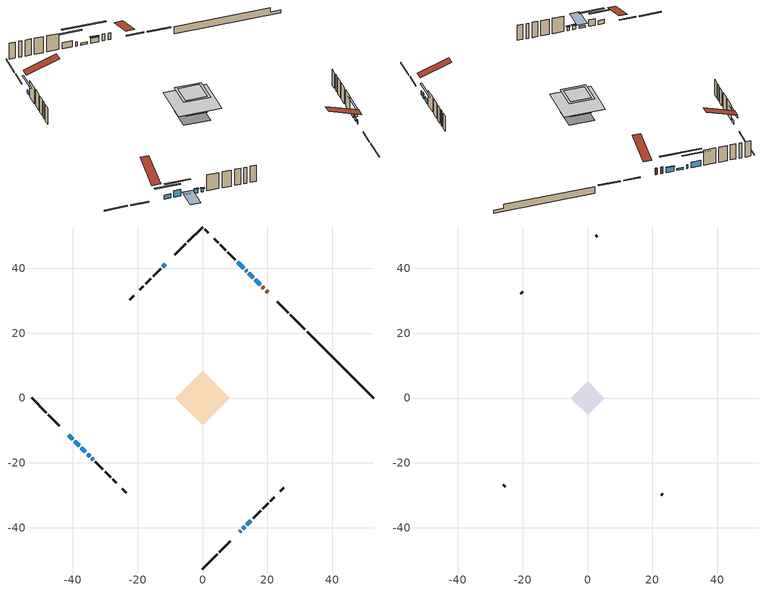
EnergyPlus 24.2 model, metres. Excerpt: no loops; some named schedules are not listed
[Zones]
conditioned space
 floor outside (Floor1 construction): -4.11,0 0,4.11 4.11,0 0,-4.11 z1.13
 floor adiabatic (AdiabaticFloorConstruction): -8.32,0 0,8.32 8.32,0 0,-8.32 z3.57
 floor foundation (Slab1 construction): -5.12,0.06 -0.06,5.12 5.12,-0.06 0.06,-5.12 z-1
 wall outside (RimJoist1 construction): 0,-52.7 4.48,-48.22 / -52.7,0 -48.22,-4.48 / 0,52.7 -4.48,48.22 / 31.57,21.13 27.09,25.61 z1.13:1.43
 wall outside (RimJoist2 construction): 5.14,-47.56 8.52,-44.18 / -47.56,-5.14 -44.18,-8.52 / -5.14,47.56 -8.52,44.18 / 26.43,26.27 23.05,29.65 z1.13:1.43
 wall outside (AdiabaticWallConstruction 1): 20.05,32.65 19.57,33.13 / 18.92,33.78 18.44,34.26 z1.13:3.16
 wall outside (AdiabaticWallConstruction): 17.78,34.92 16.27,36.43 z1.13:2.65; -41.19,-11.51 -39.96,-12.74 / 13.71,-38.99 14.94,-37.76 z1.13:2.4; -39.31,-13.39 -38.01,-14.69 z1.13:3.21; 11.51,-41.19 11.79,-40.91 / -35.41,-17.29 -34.76,-17.94 / 13.67,39.03 13.39,39.31 z1.13:2.35; 15.62,37.08 14.32,38.38 / -37.36,-15.34 -36.06,-16.64 z1.13:1.74; 12.45,-40.25 13.06,-39.64 z1.13:2.45; -34.1,-18.6 -33.67,-19.03 z1.13:2.2; 12.73,39.97 10.79,41.91 z1.13:2.96; -11.51,41.19 -12.23,40.47 z1.13:2.15
 wall outside (Wall1 construction): 15.59,-37.11 17.93,-34.77 / -33.01,-19.69 -30.67,-22.03 / -12.89,39.81 -15.23,37.47 / 10.14,42.56 7.8,44.9 z1.13:6.01
 wall outside (Wall2 construction): 18.59,-34.11 20.27,-32.43 / -30.02,-22.68 -28.34,-24.36 / -15.89,36.81 -17.57,35.13 / 7.14,45.56 5.46,47.24 z1.13:6.01
 wall outside (Wall3 construction): 20.93,-31.77 22.06,-30.64 / -27.68,-25.02 -26.55,-26.15 / -18.22,34.48 -19.36,33.34 / 4.8,47.9 3.67,49.03 z1.13:6.01
 wall outside (Wall5 construction): 23.92,-28.79 25.07,-27.63 / -24.69,-28.01 -23.53,-29.17 / -21.21,31.49 -22.37,30.33 / 1.82,50.88 0.66,52.04 z1.13:6.01
 wall foundation (FoundationWall1 construction): 32.22,20.48,-1 32.22,20.48,1.13 50.65,2.05,1.13 50.65,2.05,-0.11 52.7,0,-0.11 52.7,0,-1
 window (WindowConstruction): 17.78,34.92 16.27,36.43 z1.13:2.65
 window (WindowConstruction 7): -41.18,-11.52 -39.96,-12.74 z1.13:2.4
 window (WindowConstruction 8): -39.31,-13.39 -38.01,-14.69 z1.13:3.21
 window (WindowConstruction 12): 11.52,-41.18 11.79,-40.91 z1.13:2.35
 window (WindowConstruction 10): 15.62,37.08 14.32,38.38 z1.13:1.74
 window (WindowConstruction 11): -37.36,-15.34 -36.06,-16.64 z1.13:1.74
 window (WindowConstruction 1): 12.45,-40.25 13.06,-39.64 z1.13:2.45
 window (WindowConstruction 2): -35.41,-17.29 -34.76,-17.94 z1.13:2.35
 window (WindowConstruction 3): -34.1,-18.6 -33.67,-19.03 z1.13:2.2
 window (WindowConstruction 9): 13.67,39.03 13.39,39.31 z1.13:2.35
 window (WindowConstruction 4): 12.73,39.97 10.79,41.91 z1.13:2.96
 window (WindowConstruction 5): -11.52,41.18 -12.23,40.47 z1.13:2.14
 window (WindowConstruction 6): 13.71,-38.99 14.94,-37.76 z1.13:2.4
 door (Door): 20.05,32.65 19.57,33.13 z1.13:3.16
 door (Door 1): 18.92,33.78 18.44,34.26 z1.13:3.16
 ceiling adiabatic (AdiabaticFloorConstruction): 0,-8.32 8.32,0 0,8.32 -8.32,0 z3.57
attic - vented
 floor to conditioned space (Floor2 construction Reversed): -4.11,0 0,4.11 4.11,0 0,-4.11 z6.01
 floor to conditioned space (Floor3 construction Reversed): -5.12,0 0,5.12 5.12,0 0,-5.12 z6.01
 wall outside (Wall4 construction): 22.72,-29.98 23.26,-29.44 / -25.89,-26.81 -25.35,-27.35 / -20.02,32.68 -20.56,32.15 / 3.01,49.69 2.47,50.23 z1.13:6.01
 roof outside (Roof1 construction): 10.86,-41.84,6.01 4.46,-35.45,9.02 2.78,-37.13,9.02 9.17,-43.53,6.01; -41.84,-10.86,6.01 -35.45,-4.46,9.02 -37.13,-2.78,9.02 -43.53,-9.17,6.01; -10.86,41.84,6.01 -4.46,35.45,9.02 -2.78,37.13,9.02 -9.17,43.53,6.01; 20.71,31.99,6.01 14.31,25.6,9.02 16,23.91,9.02 22.39,30.31,6.01
shading: 16.13,36.57 17.92,34.78 18.22,35.07 16.42,36.86 z2.86; -38.1,-14.6 -43.05,-9.65 -43.34,-9.94 -38.39,-14.89 z5.04; -36.15,-16.55 -41.17,-11.53 -41.46,-11.82 -36.44,-16.84 z5.85; 10.73,41.97 19.21,33.49 19.5,33.78 11.02,42.26 z6.82; -35.74,-16.96 -37.68,-15.02 -41.99,-19.33 -40.05,-21.28 z2.2; 13.2,-39.5 12.31,-40.39 12.6,-40.69 13.49,-39.79 z2.65; -34.62,-18.08 -35.55,-17.15 -35.84,-17.44 -34.91,-18.37 z2.55; -33.53,-19.17 -34.24,-18.46 -34.54,-18.75 -33.82,-19.46 z2.4; 8.93,43.77 14.6,38.1 14.89,38.39 9.22,44.06 z5.6; -14.1,38.6 -9.65,43.05 -9.94,43.34 -14.39,38.89 z4.78; 16.8,-35.9 11.85,-40.85 12.14,-41.14 17.09,-36.19 z5.04
[Building]
Building 1: Terrain=Suburbs
[Site:Location]
Montreal Intl AP_QC: Latitude {deg}=45.47; Longitude {deg}=-73.74; Time Zone {hr}=-5; Elevation {m}=36; Keep Site Location Information=Yes
[Site:GroundTemperature:Shallow]
2.07863, -0.316383, -0.508184, 0.628371, 5.19101, 9.73239, 13.6695, 16.1636, 16.3755, 14.347, 10.5102, 6.10817
[Site:WaterMainsTemperature]
Calculation Method=Schedule; Temperature Schedule=mains temperature schedule
[Material] Roughness=Rough; Thermal Absorptance=0.9
Name | Thickness {m} | Conductivity {W/m-K} | Density {kg/m3} | Specific Heat {J/kg-K} | Solar Absorptance | Visible Absorptance
asphalt or fiberglass shingles | 0.00635 | 0.162714 | 1121.4 | 1465.45 | 0.4 | 0.4
ceiling loosefill ins | 0.254 | 0.0480833 | 16.02 | 1046.75 | 0.7 | 0.7
ceiling stud and cavity | 0.1397 | 0.229297 | 65.682 | 1177.47 | 0.7 | 0.7
ceiling stud and cavity 1 | 0.1397 | 0.118946 | 65.682 | 1177.47 | 0.7 | 0.7
concrete 4.0 in. | 0.1016 | 1.803125 | 2242.8 | 837.4 | 0.7 | 0.7
concrete 8.0 in. | 0.2032 | 1.803125 | 2242.8 | 837.4 | 0.7 | 0.7
door material | 0.04445 | 0.053851 | 512.64 | 1214.23 | 0.7 | 0.7
exterior vertical ins | 0.00365657 | 0.029427 | 32.04 | 1214.23 | 0.7 | 0.7
floor covering | 0.0127 | 0.0433444 | 54.468 | 1339.84 | 0.6 | 0.6
floor rigid ins | 0.103632 | 0.029427 | 32.04 | 1214.23 | 0.7 | 0.7
floor rigid ins 1; wall rigid ins 1 | 0.512978 | 0.029427 | 32.04 | 1214.23 | 0.7 | 0.7
floor stud and cavity | 0.1397 | 0.175449 | 92.3553 | 1139.71 | 0.7 | 0.7
floor stud and cavity 1 | 0.1397 | 1.75129 | 37.0049 | 1207.88 | 0.7 | 0.7
furniture material conditioned space 1 | 0.1524 | 0.115458 | 640.8 | 1214.23 | 0.6 | 0.6
gypsum board | 0.0127 | 0.160291 | 801 | 837.4 | 0.6 | 0.6
gypsum board 1 | 0.0127 | 0.160291 | 801 | 837.4 | 0.7 | 0.7
osb sheathing 0.5 in. | 0.0127 | 0.115458 | 512.64 | 1214.23 | 0.7 | 0.7
osb sheathing 0.75 in. | 0.01905 | 0.115458 | 512.64 | 1214.23 | 0.7 | 0.7
osb sheathing 2.0 in. | 0.0508 | 0.115458 | 512.64 | 1214.23 | 0.7 | 0.7
rim joist stud and cavity | 0.0508 | 0.0451784 | 125.044 | 1163.47 | 0.6 | 0.6
rim joist stud and cavity 1 | 0.0508 | 0.126838 | 50.32683 | 1063.81 | 0.6 | 0.6
wall rigid ins | 0.051816 | 0.029427 | 32.04 | 1214.23 | 0.7 | 0.7
wall stud and cavity | 0.1397 | 0.175919 | 139.0536 | 1170.24 | 0.7 | 0.7
wall stud and cavity 1 | 0.1397 | 0.148854 | 139.0536 | 1170.24 | 0.7 | 0.7
wall stud and cavity 2 | 0.1397 | 0.192572 | 139.0536 | 1170.24 | 0.7 | 0.7
wall stud and cavity 3 | 0.0889 | 6.9971 | 50.32683 | 1063.81 | 0.6 | 0.6
wall stud and cavity 4 | 0.0889 | 0.380278 | 52.3479 | 1209.89 | 0.7 | 0.7
wall stud and cavity 5 | 0.0889 | 0.391764 | 83.0341 | 1211.67 | 0.7 | 0.7
wood siding | 0.0254 | 0.102417 | 544.68 | 1172.36 | 0.4 | 0.4
wood siding 1 | 0.00254 | 0.102417 | 544.68 | 1172.36 | 0.4 | 0.4
wood siding 2; wood siding 3; wood siding 4 | 0.0254 | 0.102417 | 544.68 | 1172.36 | 0.7 | 0.7
[WindowMaterial:SimpleGlazingSystem]
Name | U-Factor {W/m2-K} | Solar Heat Gain Coefficient
WindowMaterial | 2.97073 | 0.58
WindowMaterial 1 | 2.992306 | 0.54
WindowMaterial 10 | 3.0383 | 0.46
WindowMaterial 2 | 2.99685 | 0.54
WindowMaterial 3 | 3.02751 | 0.48
WindowMaterial 4 | 2.87534 | 0.71
WindowMaterial 5 | 3.01104 | 0.53
WindowMaterial 6 | 2.95426 | 0.6
WindowMaterial 7 | 2.91792 | 0.63
WindowMaterial 8 | 4.19775 | 0.68
WindowMaterial 9 | 4.33629 | 0.65
[Construction]
AdiabaticFloorConstruction: floor stud and cavity 1, floor rigid ins 1, osb sheathing 0.75 in., floor covering
AdiabaticWallConstruction: wood siding 3, wall rigid ins 1, wall stud and cavity 4, gypsum board
AdiabaticWallConstruction 1: wood siding 4, wall rigid ins 1, wall stud and cavity 4, gypsum board
Door; Door 1: door material
Floor1 construction: floor stud and cavity, floor rigid ins, osb sheathing 0.75 in., floor covering
Floor2 construction Reversed: gypsum board, ceiling stud and cavity, ceiling loosefill ins
Floor3 construction Reversed: gypsum board, ceiling stud and cavity 1
FoundationWall1 construction: concrete 8.0 in., gypsum board 1
furniture construction conditioned space 1: furniture material conditioned space 1
PartitionWallConstruction: gypsum board, wall stud and cavity 5, gypsum board
RimJoist1 construction: wood siding 2, osb sheathing 2.0 in., rim joist stud and cavity
RimJoist2 construction: wood siding 2, rim joist stud and cavity 1
Roof1 construction: asphalt or fiberglass shingles
Slab1 construction: concrete 4.0 in.
Wall1 construction: wood siding, osb sheathing 0.5 in., wall stud and cavity, gypsum board
Wall2 construction; Wall5 construction: wood siding, osb sheathing 0.5 in., wall stud and cavity 1, gypsum board
Wall3 construction: wood siding, wall rigid ins, osb sheathing 0.5 in., wall stud and cavity 2, gypsum board
Wall4 construction: wood siding 1, wall stud and cavity 3
WindowConstruction: WindowMaterial
WindowConstruction 1: WindowMaterial 1
WindowConstruction 10; WindowConstruction 11: WindowMaterial 10
WindowConstruction 12; WindowConstruction 9: WindowMaterial 9
WindowConstruction 2: WindowMaterial 2
WindowConstruction 3: WindowMaterial 3
WindowConstruction 4: WindowMaterial 4
WindowConstruction 5: WindowMaterial 5
WindowConstruction 6: WindowMaterial 6
WindowConstruction 7: WindowMaterial 7
WindowConstruction 8: WindowMaterial 8
[Zone] Multiplier=1; Part of Total Floor Area=Yes
Name | Volume {m3}
attic - vented | 42.2097
conditioned space | 478.2
[Space]
Name | Zone | Volume {m3}
attic - vented 1 | attic - vented | 42.2097
conditioned space 1 | conditioned space | 478.2
[ZoneInfiltration:EffectiveLeakageArea]
infil attic - vented 1: Zone or Space=attic - vented 1; Schedule=Always On Discrete; Effective Air Leakage Area {cm2}=3449.6; Stack Coefficient=0.000548785; Wind Coefficient=1.58278e-05
[ZoneMixing]
whole house fan mix: Zone or Space=attic - vented; Schedule=Always On Continuous; Design Flow Rate Calculation Method=Flow/Zone; Design Flow Rate {m3/s}=0; Source Zone or Space=conditioned space
[SurfaceProperty:ExposedFoundationPerimeter]
Slab1: Exposed Perimeter Calculation Method=TotalExposedPerimeter; Total Exposed Perimeter {m}=28.957
[InternalMass] Zone or ZoneList=conditioned space; Space or SpaceList=conditioned space 1
Name | Construction | Surface Area {m2}
furniture mass conditioned space 1 | furniture construction conditioned space 1 | 89.936
partition wall mass | PartitionWallConstruction | 224.84
[Lights]
interior lighting: Zone or ZoneList or Space or SpaceList=conditioned space 1; Schedule=interior lighting schedule; Design Level Calculation Method=LightingLevel; Lighting Level {W}=343.2; Return Air Fraction=0; Fraction Radiant=0.6; Fraction Visible=0.2; Fraction Replaceable=1
[People]
occupants: Zone or ZoneList or Space or SpaceList=conditioned space 1; Number of People Schedule=occupants schedule; Number of People Calculation Method=People; Number of People=3; Fraction Radiant=0.314171; Sensible Heat Fraction=0.56303; Activity Level Schedule=occupants activity schedule; Carbon Dioxide Generation Rate {m3/s-W}=0; Enable ASHRAE 55 Comfort Warnings=No; Mean Radiant Temperature Calculation Type=EnclosureAveraged
[ElectricEquipment] Zone or ZoneList or Space or SpaceList=conditioned space 1; Design Level Calculation Method=EquipmentLevel
Name | Schedule | Design Level {W} | Fraction Latent | Fraction Radiant | Fraction Lost
clothes dryer | clothes dryer schedule | 140.772 | 0.015 | 0.081 | 0.85
clothes washer | clothes washer schedule | 32.1985 | 0.03 | 0.162 | 0.7
cooking range | cooking range schedule | 215.147 | 0.08 | 0.432 | 0.2
dishwasher | dishwasher schedule | 66.8632 | 0.3 | 0.18 | 0.4
fridge | fridge schedule | 72.9452 | 0 | 0.6 | 0
mech vent bath fan 0 | mech vent bath fan 0 schedule | 50.2 | 0 | 0 | 1
mech vent bath fan 1 | mech vent bath fan 1 schedule | 50.2 | 0 | 0 | 1
mech vent bath fan 2 | mech vent bath fan 2 schedule | 50.2 | 0 | 0 | 1
mech vent house fan | mech vent house fan schedule | 0.95 | 0 | 0 | 1
mech vent house fan cfis | mech vent house fan cfis schedule | 0 | 0 | 0 | 0
mech vent range fan 0 | mech vent range fan 0 schedule | 57 | 0 | 0 | 1
misc plug loads | misc plug loads schedule | 494.7 | 0.045 | 0.513 | 0.1
whole house fan | Always On Discrete | 0 | 0 | 0 | 1
[OtherEquipment] Zone or ZoneList or Space or SpaceList=conditioned space 1; Design Level Calculation Method=EquipmentLevel
Name | Fuel Type | Schedule | Design Level {W} | Fraction Latent | Fraction Radiant | Fraction Lost
clothes dryer 1 | Electricity | clothes dryer schedule | 0 | 0.015 | 0.081 | 0.85
cooking range 1 | Electricity | cooking range schedule | 0 | 0.08 | 0.432 | 0.2
general water use latent | None | general water use schedule | 62.594 | 1 | 0 | 0
general water use sensible | None | general water use schedule | -61.6891 | 0 | 0.6 | 0
mech vent house fan latent load | None | Always On Discrete | 0 | 1 | 0 | 0
mech vent house fan sensible load | None | Always On Discrete | 0 | 0 | 0 | 0
water heater energy adjustment1 | Electricity | Always On Discrete | 0.01 | 0 | 0 | 1
[ZoneInfiltration:DesignFlowRate] Zone or ZoneList or Space or SpaceList=conditioned space 1; Schedule=Always On Discrete; Design Flow Rate Calculation Method=Flow/Zone; Design Flow Rate {m3/s}=0
infil flow; natural vent flow; whole house fan flow
[Foundation:Kiva]
Foundation Kiva 1: Initial Indoor Air Temperature {C}=18; Wall Height Above Grade {m}=1.13002; Wall Depth Below Slab {m}=0.2032; Custom Block Material Name 1=exterior vertical ins; Custom Block Depth 1 {m}=2.13; Custom Block X Position 1 {m}=0.2159; Custom Block Z Position 1 {m}=0
[Foundation:Kiva:Settings]
Soil Conductivity {W/m-K}=0.849921; Soil Density {kg/m3}=1842.3; Soil Specific Heat {J/kg-K}=418.7; Ground Solar Absorptivity=0.9; Ground Thermal Absorptivity=0.9; Ground Surface Roughness {m}=0.03; Far-Field Width {m}=40; Deep-Ground Boundary Condition=ZeroFlux; Deep-Ground Depth {m}=40; Minimum Cell Dimension {m}=0.2; Maximum Cell Growth Coefficient=3; Simulation Timestep=Timestep
[Exterior:Lights]
exterior lighting: Schedule=exterior lighting schedule; Design Level {W}=75.6
[Schedule:Constant]
Name | Hourly Value
Always On Continuous; mech vent house fan schedule; mech vent house fan cfis schedule; Always On Discrete | 1
occupants activity schedule | 117.228
fridge schedule | 0
[Schedule:Week:Daily]
interior lighting schedule Week Rule - Jan1-Jan27: interior lighting schedule day, interior lighting schedule day, interior lighting schedule day, interior lighting schedule day, interior lighting schedule day, interior lighting schedule day, interior lighting schedule day, interior lighting schedule default day, interior lighting schedule default day, interior lighting schedule default day, interior lighting schedule default day, interior lighting schedule default day
interior lighting schedule Week Rule - Jan28-Feb3: interior lighting schedule day, interior lighting schedule day, interior lighting schedule day, interior lighting schedule day, interior lighting schedule day 1, interior lighting schedule day 1, interior lighting schedule day 1, interior lighting schedule default day, interior lighting schedule default day, interior lighting schedule default day, interior lighting schedule default day, interior lighting schedule default day
interior lighting schedule Week Rule - Feb4-Feb24: interior lighting schedule day 1, interior lighting schedule day 1, interior lighting schedule day 1, interior lighting schedule day 1, interior lighting schedule day 1, interior lighting schedule day 1, interior lighting schedule day 1, interior lighting schedule default day, interior lighting schedule default day, interior lighting schedule default day, interior lighting schedule default day, interior lighting schedule default day
interior lighting schedule Week Rule - Feb25-Mar3: interior lighting schedule day 1, interior lighting schedule day 1, interior lighting schedule day 1, interior lighting schedule day 1, interior lighting schedule day 2, interior lighting schedule day 2, interior lighting schedule day 2, interior lighting schedule default day, interior lighting schedule default day, interior lighting schedule default day, interior lighting schedule default day, interior lighting schedule default day
interior lighting schedule Week Rule - Mar4-Mar31: interior lighting schedule day 2, interior lighting schedule day 2, interior lighting schedule day 2, interior lighting schedule day 2, interior lighting schedule day 2, interior lighting schedule day 2, interior lighting schedule day 2, interior lighting schedule default day, interior lighting schedule default day, interior lighting schedule default day, interior lighting schedule default day, interior lighting schedule default day
interior lighting schedule Week Rule - Apr1-Apr28: interior lighting schedule day 3, interior lighting schedule day 3, interior lighting schedule day 3, interior lighting schedule day 3, interior lighting schedule day 3, interior lighting schedule day 3, interior lighting schedule day 3, interior lighting schedule default day, interior lighting schedule default day, interior lighting schedule default day, interior lighting schedule default day, interior lighting schedule default day
interior lighting schedule Week Rule - Apr29-May5: interior lighting schedule day 3, interior lighting schedule day 3, interior lighting schedule day 4, interior lighting schedule day 4, interior lighting schedule day 4, interior lighting schedule day 4, interior lighting schedule day 4, interior lighting schedule default day, interior lighting schedule default day, interior lighting schedule default day, interior lighting schedule default day, interior lighting schedule default day
interior lighting schedule Week Rule - May6-May26: interior lighting schedule day 4, interior lighting schedule day 4, interior lighting schedule day 4, interior lighting schedule day 4, interior lighting schedule day 4, interior lighting schedule day 4, interior lighting schedule day 4, interior lighting schedule default day, interior lighting schedule default day, interior lighting schedule default day, interior lighting schedule default day, interior lighting schedule default day
interior lighting schedule Week Rule - May27-Jun2: interior lighting schedule day 4, interior lighting schedule day 4, interior lighting schedule day 4, interior lighting schedule day 4, interior lighting schedule day 4, interior lighting schedule day 5, interior lighting schedule day 5, interior lighting schedule default day, interior lighting schedule default day, interior lighting schedule default day, interior lighting schedule default day, interior lighting schedule default day
interior lighting schedule Week Rule - Jun3-Jun30: interior lighting schedule day 5, interior lighting schedule day 5, interior lighting schedule day 5, interior lighting schedule day 5, interior lighting schedule day 5, interior lighting schedule day 5, interior lighting schedule day 5, interior lighting schedule default day, interior lighting schedule default day, interior lighting schedule default day, interior lighting schedule default day, interior lighting schedule default day
interior lighting schedule Week Rule - Jul1-Jul28: interior lighting schedule day 6, interior lighting schedule day 6, interior lighting schedule day 6, interior lighting schedule day 6, interior lighting schedule day 6, interior lighting schedule day 6, interior lighting schedule day 6, interior lighting schedule default day, interior lighting schedule default day, interior lighting schedule default day, interior lighting schedule default day, interior lighting schedule default day
interior lighting schedule Week Rule - Jul29-Aug4: interior lighting schedule day 6, interior lighting schedule day 6, interior lighting schedule day 6, interior lighting schedule day 7, interior lighting schedule day 7, interior lighting schedule day 7, interior lighting schedule day 7, interior lighting schedule default day, interior lighting schedule default day, interior lighting schedule default day, interior lighting schedule default day, interior lighting schedule default day
interior lighting schedule Week Rule - Aug5-Aug25: interior lighting schedule day 7, interior lighting schedule day 7, interior lighting schedule day 7, interior lighting schedule day 7, interior lighting schedule day 7, interior lighting schedule day 7, interior lighting schedule day 7, interior lighting schedule default day, interior lighting schedule default day, interior lighting schedule default day, interior lighting schedule default day, interior lighting schedule default day
interior lighting schedule Week Rule - Aug26-Sep1: interior lighting schedule day 7, interior lighting schedule day 7, interior lighting schedule day 7, interior lighting schedule day 7, interior lighting schedule day 7, interior lighting schedule day 7, interior lighting schedule day 8, interior lighting schedule default day, interior lighting schedule default day, interior lighting schedule default day, interior lighting schedule default day, interior lighting schedule default day
interior lighting schedule Week Rule - Sep2-Sep29: interior lighting schedule day 8, interior lighting schedule day 8, interior lighting schedule day 8, interior lighting schedule day 8, interior lighting schedule day 8, interior lighting schedule day 8, interior lighting schedule day 8, interior lighting schedule default day, interior lighting schedule default day, interior lighting schedule default day, interior lighting schedule default day, interior lighting schedule default day
interior lighting schedule Week Rule - Sep30-Oct6: interior lighting schedule day 8, interior lighting schedule day 9, interior lighting schedule day 9, interior lighting schedule day 9, interior lighting schedule day 9, interior lighting schedule day 9, interior lighting schedule day 9, interior lighting schedule default day, interior lighting schedule default day, interior lighting schedule default day, interior lighting schedule default day, interior lighting schedule default day
interior lighting schedule Week Rule - Oct7-Oct27: interior lighting schedule day 9, interior lighting schedule day 9, interior lighting schedule day 9, interior lighting schedule day 9, interior lighting schedule day 9, interior lighting schedule day 9, interior lighting schedule day 9, interior lighting schedule default day, interior lighting schedule default day, interior lighting schedule default day, interior lighting schedule default day, interior lighting schedule default day
interior lighting schedule Week Rule - Oct28-Nov3: interior lighting schedule day 9, interior lighting schedule day 9, interior lighting schedule day 9, interior lighting schedule day 9, interior lighting schedule day 10, interior lighting schedule day 10, interior lighting schedule day 10, interior lighting schedule default day, interior lighting schedule default day, interior lighting schedule default day, interior lighting schedule default day, interior lighting schedule default day
interior lighting schedule Week Rule - Nov4-Nov24: interior lighting schedule day 10, interior lighting schedule day 10, interior lighting schedule day 10, interior lighting schedule day 10, interior lighting schedule day 10, interior lighting schedule day 10, interior lighting schedule day 10, interior lighting schedule default day, interior lighting schedule default day, interior lighting schedule default day, interior lighting schedule default day, interior lighting schedule default day
interior lighting schedule Week Rule - Nov25-Dec1: interior lighting schedule day 10, interior lighting schedule day 10, interior lighting schedule day 10, interior lighting schedule day 10, interior lighting schedule day 10, interior lighting schedule day 10, interior lighting schedule day 11, interior lighting schedule default day, interior lighting schedule default day, interior lighting schedule default day, interior lighting schedule default day, interior lighting schedule default day
interior lighting schedule Week Rule - Dec2-Dec31: interior lighting schedule day 11, interior lighting schedule day 11, interior lighting schedule day 11, interior lighting schedule day 11, interior lighting schedule day 11, interior lighting schedule day 11, interior lighting schedule day 11, interior lighting schedule default day, interior lighting schedule default day, interior lighting schedule default day, interior lighting schedule default day, interior lighting schedule default day
occupants schedule Week Rule - Jan1-Dec31: occupants schedule day, occupants schedule day, occupants schedule day, occupants schedule day, occupants schedule day, occupants schedule day, occupants schedule day, occupants schedule default day, occupants schedule default day, occupants schedule default day, occupants schedule default day, occupants schedule default day
clothes dryer schedule Week Rule - Jan1-Dec31: clothes dryer schedule day, clothes dryer schedule day, clothes dryer schedule day, clothes dryer schedule day, clothes dryer schedule day, clothes dryer schedule day, clothes dryer schedule day, clothes dryer schedule default day, clothes dryer schedule default day, clothes dryer schedule default day, clothes dryer schedule default day, clothes dryer schedule default day
clothes washer schedule Week Rule - Jan1-Dec31: clothes washer schedule day, clothes washer schedule day, clothes washer schedule day, clothes washer schedule day, clothes washer schedule day, clothes washer schedule day, clothes washer schedule day, clothes washer schedule default day, clothes washer schedule default day, clothes washer schedule default day, clothes washer schedule default day, clothes washer schedule default day
cooking range schedule Week Rule - Jan1-Dec31: cooking range schedule day, cooking range schedule day, cooking range schedule day, cooking range schedule day, cooking range schedule day, cooking range schedule day, cooking range schedule day, cooking range schedule default day, cooking range schedule default day, cooking range schedule default day, cooking range schedule default day, cooking range schedule default day
dishwasher schedule Week Rule - Jan1-Dec31: dishwasher schedule day, dishwasher schedule day, dishwasher schedule day, dishwasher schedule day, dishwasher schedule day, dishwasher schedule day, dishwasher schedule day, dishwasher schedule default day, dishwasher schedule default day, dishwasher schedule default day, dishwasher schedule default day, dishwasher schedule default day
mech vent bath fan 0 schedule Week Rule - Jan1-Dec31: mech vent bath fan 0 schedule day, mech vent bath fan 0 schedule day, mech vent bath fan 0 schedule day, mech vent bath fan 0 schedule day, mech vent bath fan 0 schedule day, mech vent bath fan 0 schedule day, mech vent bath fan 0 schedule day, mech vent bath fan 0 schedule default day, mech vent bath fan 0 schedule default day, mech vent bath fan 0 schedule default day, mech vent bath fan 0 schedule default day, mech vent bath fan 0 schedule default day
mech vent bath fan 1 schedule Week Rule - Jan1-Dec31: mech vent bath fan 1 schedule day, mech vent bath fan 1 schedule day, mech vent bath fan 1 schedule day, mech vent bath fan 1 schedule day, mech vent bath fan 1 schedule day, mech vent bath fan 1 schedule day, mech vent bath fan 1 schedule day, mech vent bath fan 1 schedule default day, mech vent bath fan 1 schedule default day, mech vent bath fan 1 schedule default day, mech vent bath fan 1 schedule default day, mech vent bath fan 1 schedule default day
mech vent bath fan 2 schedule Week Rule - Jan1-Dec31: mech vent bath fan 2 schedule day, mech vent bath fan 2 schedule day, mech vent bath fan 2 schedule day, mech vent bath fan 2 schedule day, mech vent bath fan 2 schedule day, mech vent bath fan 2 schedule day, mech vent bath fan 2 schedule day, mech vent bath fan 2 schedule default day, mech vent bath fan 2 schedule default day, mech vent bath fan 2 schedule default day, mech vent bath fan 2 schedule default day, mech vent bath fan 2 schedule default day
mech vent range fan 0 schedule Week Rule - Jan1-Dec31: mech vent range fan 0 schedule day, mech vent range fan 0 schedule day, mech vent range fan 0 schedule day, mech vent range fan 0 schedule day, mech vent range fan 0 schedule day, mech vent range fan 0 schedule day, mech vent range fan 0 schedule day, mech vent range fan 0 schedule default day, mech vent range fan 0 schedule default day, mech vent range fan 0 schedule default day, mech vent range fan 0 schedule default day, mech vent range fan 0 schedule default day
misc plug loads schedule Week Rule - Jan1-Dec31: misc plug loads schedule day, misc plug loads schedule day, misc plug loads schedule day, misc plug loads schedule day, misc plug loads schedule day, misc plug loads schedule day, misc plug loads schedule day, misc plug loads schedule default day, misc plug loads schedule default day, misc plug loads schedule default day, misc plug loads schedule default day, misc plug loads schedule default day
general water use schedule Week Rule - Jan1-Dec31: general water use schedule day, general water use schedule day, general water use schedule day, general water use schedule day, general water use schedule day, general water use schedule day, general water use schedule day, general water use schedule default day, general water use schedule default day, general water use schedule default day, general water use schedule default day, general water use schedule default day
exterior lighting schedule Week Rule - Jan1-Jan27: exterior lighting schedule day, exterior lighting schedule day, exterior lighting schedule day, exterior lighting schedule day, exterior lighting schedule day, exterior lighting schedule day, exterior lighting schedule day, exterior lighting schedule default day, exterior lighting schedule default day, exterior lighting schedule default day, exterior lighting schedule default day, exterior lighting schedule default day
exterior lighting schedule Week Rule - Jan28-Feb3: exterior lighting schedule day, exterior lighting schedule day, exterior lighting schedule day, exterior lighting schedule day, exterior lighting schedule day 1, exterior lighting schedule day 1, exterior lighting schedule day 1, exterior lighting schedule default day, exterior lighting schedule default day, exterior lighting schedule default day, exterior lighting schedule default day, exterior lighting schedule default day
exterior lighting schedule Week Rule - Feb4-Feb24: exterior lighting schedule day 1, exterior lighting schedule day 1, exterior lighting schedule day 1, exterior lighting schedule day 1, exterior lighting schedule day 1, exterior lighting schedule day 1, exterior lighting schedule day 1, exterior lighting schedule default day, exterior lighting schedule default day, exterior lighting schedule default day, exterior lighting schedule default day, exterior lighting schedule default day
exterior lighting schedule Week Rule - Feb25-Mar3: exterior lighting schedule day 1, exterior lighting schedule day 1, exterior lighting schedule day 1, exterior lighting schedule day 1, exterior lighting schedule day 2, exterior lighting schedule day 2, exterior lighting schedule day 2, exterior lighting schedule default day, exterior lighting schedule default day, exterior lighting schedule default day, exterior lighting schedule default day, exterior lighting schedule default day
exterior lighting schedule Week Rule - Mar4-Mar31: exterior lighting schedule day 2, exterior lighting schedule day 2, exterior lighting schedule day 2, exterior lighting schedule day 2, exterior lighting schedule day 2, exterior lighting schedule day 2, exterior lighting schedule day 2, exterior lighting schedule default day, exterior lighting schedule default day, exterior lighting schedule default day, exterior lighting schedule default day, exterior lighting schedule default day
exterior lighting schedule Week Rule - Apr1-Apr28: exterior lighting schedule day 3, exterior lighting schedule day 3, exterior lighting schedule day 3, exterior lighting schedule day 3, exterior lighting schedule day 3, exterior lighting schedule day 3, exterior lighting schedule day 3, exterior lighting schedule default day, exterior lighting schedule default day, exterior lighting schedule default day, exterior lighting schedule default day, exterior lighting schedule default day
exterior lighting schedule Week Rule - Apr29-May5: exterior lighting schedule day 3, exterior lighting schedule day 3, exterior lighting schedule day 4, exterior lighting schedule day 4, exterior lighting schedule day 4, exterior lighting schedule day 4, exterior lighting schedule day 4, exterior lighting schedule default day, exterior lighting schedule default day, exterior lighting schedule default day, exterior lighting schedule default day, exterior lighting schedule default day
exterior lighting schedule Week Rule - May6-May26: exterior lighting schedule day 4, exterior lighting schedule day 4, exterior lighting schedule day 4, exterior lighting schedule day 4, exterior lighting schedule day 4, exterior lighting schedule day 4, exterior lighting schedule day 4, exterior lighting schedule default day, exterior lighting schedule default day, exterior lighting schedule default day, exterior lighting schedule default day, exterior lighting schedule default day
exterior lighting schedule Week Rule - May27-Jun2: exterior lighting schedule day 4, exterior lighting schedule day 4, exterior lighting schedule day 4, exterior lighting schedule day 4, exterior lighting schedule day 4, exterior lighting schedule day 5, exterior lighting schedule day 5, exterior lighting schedule default day, exterior lighting schedule default day, exterior lighting schedule default day, exterior lighting schedule default day, exterior lighting schedule default day
exterior lighting schedule Week Rule - Jun3-Jun30: exterior lighting schedule day 5, exterior lighting schedule day 5, exterior lighting schedule day 5, exterior lighting schedule day 5, exterior lighting schedule day 5, exterior lighting schedule day 5, exterior lighting schedule day 5, exterior lighting schedule default day, exterior lighting schedule default day, exterior lighting schedule default day, exterior lighting schedule default day, exterior lighting schedule default day
[Schedule:Year]
interior lighting schedule: interior lighting schedule Week Rule - Jan1-Jan27, 1, 1, 1, 27, interior lighting schedule Week Rule - Jan28-Feb3, 1, 28, 2, 3, interior lighting schedule Week Rule - Feb4-Feb24, 2, 4, 2, 24, interior lighting schedule Week Rule - Feb25-Mar3, 2, 25, 3, 3, interior lighting schedule Week Rule - Mar4-Mar31, 3, 4, 3, 31, interior lighting schedule Week Rule - Apr1-Apr28, 4, 1, 4, 28, interior lighting schedule Week Rule - Apr29-May5, 4, 29, 5, 5, interior lighting schedule Week Rule - May6-May26, 5, 6, 5, 26, interior lighting schedule Week Rule - May27-Jun2, 5, 27, 6, 2, interior lighting schedule Week Rule - Jun3-Jun30, 6, 3, 6, 30, interior lighting schedule Week Rule - Jul1-Jul28, 7, 1, 7, 28, interior lighting schedule Week Rule - Jul29-Aug4, 7, 29, 8, 4, interior lighting schedule Week Rule - Aug5-Aug25, 8, 5, 8, 25, interior lighting schedule Week Rule - Aug26-Sep1, 8, 26, 9, 1, interior lighting schedule Week Rule - Sep2-Sep29, 9, 2, 9, 29, interior lighting schedule Week Rule - Sep30-Oct6, 9, 30, 10, 6, interior lighting schedule Week Rule - Oct7-Oct27, 10, 7, 10, 27, interior lighting schedule Week Rule - Oct28-Nov3, 10, 28, 11, 3, interior lighting schedule Week Rule - Nov4-Nov24, 11, 4, 11, 24, interior lighting schedule Week Rule - Nov25-Dec1, 11, 25, 12, 1, interior lighting schedule Week Rule - Dec2-Dec31, 12, 2, 12, 31
occupants schedule: occupants schedule Week Rule - Jan1-Dec31, 1, 1, 12, 31
clothes dryer schedule: clothes dryer schedule Week Rule - Jan1-Dec31, 1, 1, 12, 31
clothes washer schedule: clothes washer schedule Week Rule - Jan1-Dec31, 1, 1, 12, 31
cooking range schedule: cooking range schedule Week Rule - Jan1-Dec31, 1, 1, 12, 31
dishwasher schedule: dishwasher schedule Week Rule - Jan1-Dec31, 1, 1, 12, 31
mech vent bath fan 0 schedule: mech vent bath fan 0 schedule Week Rule - Jan1-Dec31, 1, 1, 12, 31
mech vent bath fan 1 schedule: mech vent bath fan 1 schedule Week Rule - Jan1-Dec31, 1, 1, 12, 31
mech vent bath fan 2 schedule: mech vent bath fan 2 schedule Week Rule - Jan1-Dec31, 1, 1, 12, 31
mech vent range fan 0 schedule: mech vent range fan 0 schedule Week Rule - Jan1-Dec31, 1, 1, 12, 31
misc plug loads schedule: misc plug loads schedule Week Rule - Jan1-Dec31, 1, 1, 12, 31
general water use schedule: general water use schedule Week Rule - Jan1-Dec31, 1, 1, 12, 31
exterior lighting schedule: exterior lighting schedule Week Rule - Jan1-Jan27, 1, 1, 1, 27, exterior lighting schedule Week Rule - Jan28-Feb3, 1, 28, 2, 3, exterior lighting schedule Week Rule - Feb4-Feb24, 2, 4, 2, 24, exterior lighting schedule Week Rule - Feb25-Mar3, 2, 25, 3, 3, exterior lighting schedule Week Rule - Mar4-Mar31, 3, 4, 3, 31, exterior lighting schedule Week Rule - Apr1-Apr28, 4, 1, 4, 28, exterior lighting schedule Week Rule - Apr29-May5, 4, 29, 5, 5, exterior lighting schedule Week Rule - May6-May26, 5, 6, 5, 26, exterior lighting schedule Week Rule - May27-Jun2, 5, 27, 6, 2, exterior lighting schedule Week Rule - Jun3-Jun30, 6, 3, 6, 30, exterior lighting schedule Week Rule - Jul1-Jul28, 7, 1, 7, 28, exterior lighting schedule Week Rule - Jul29-Aug4, 7, 29, 8, 4, exterior lighting schedule Week Rule - Aug5-Aug25, 8, 5, 8, 25, exterior lighting schedule Week Rule - Aug26-Sep1, 8, 26, 9, 1, exterior lighting schedule Week Rule - Sep2-Sep29, 9, 2, 9, 29, exterior lighting schedule Week Rule - Sep30-Oct6, 9, 30, 10, 6, exterior lighting schedule Week Rule - Oct7-Oct27, 10, 7, 10, 27, exterior lighting schedule Week Rule - Oct28-Nov3, 10, 28, 11, 3, exterior lighting schedule Week Rule - Nov4-Nov24, 11, 4, 11, 24, exterior lighting schedule Week Rule - Nov25-Dec1, 11, 25, 12, 1, exterior lighting schedule Week Rule - Dec2-Dec31, 12, 2, 12, 31
[Schedule:Compact]
mains temperature schedule: Through: 01/01, For: AllDays, Until: 24:00, 6.56833, Through: 01/02, For: AllDays, Until: 24:00, 6.48722, Through: 01/03, For: AllDays, Until: 24:00, 6.40722, Through: 01/04, For: AllDays, Until: 24:00, 6.32889, Through: 01/05, For: AllDays, Until: 24:00, 6.25167, Through: 01/06, For: AllDays, Until: 24:00, 6.17611, Through: 01/07, For: AllDays, Until: 24:00, 6.10222, Through: 01/08, For: AllDays, Until: 24:00, 6.02944, Through: 01/09, For: AllDays, Until: 24:00, 5.95833, Through: 01/10, For: AllDays, Until: 24:00, 5.88889, Through: 01/11, For: AllDays, Until: 24:00, 5.82056, Through: 01/12, For: AllDays, Until: 24:00, 5.75444, Through: 01/13, For: AllDays, Until: 24:00, 5.68944, Through: 01/14, For: AllDays, Until: 24:00, 5.62611, Through: 01/15, For: AllDays, Until: 24:00, 5.56444, Through: 01/16, For: AllDays, Until: 24:00, 5.50444, Through: 01/17, For: AllDays, Until: 24:00, 5.44611, Through: 01/18, For: AllDays, Until: 24:00, 5.38944, Through: 01/19, For: AllDays, Until: 24:00, 5.33389, Through: 01/20, For: AllDays, Until: 24:00, 5.28111, Through: 01/21, For: AllDays, Until: 24:00, 5.22944, Through: 01/22, For: AllDays, Until: 24:00, 5.17944, Through: 01/23, For: AllDays, Until: 24:00, 5.13111, Through: 01/24, For: AllDays, Until: 24:00, 5.085, Through: 01/25, For: AllDays, Until: 24:00, 5.04056, Through: 01/26, For: AllDays, Until: 24:00, 4.99778, Through: 01/27, For: AllDays, Until: 24:00, 4.95667, Through: 01/28, For: AllDays, Until: 24:00, 4.91778, Through: 01/29, For: AllDays, Until: 24:00, 4.88056, Through: 01/30, For: AllDays, Until: 24:00, 4.845, Through: 01/31, For: AllDays, Until: 24:00, 4.81167, Through: 02/01, For: AllDays, Until: 24:00, 4.77944, Through: 02/02, For: AllDays, Until: 24:00, 4.75, Through: 02/03, For: AllDays, Until: 24:00, 4.72167, Through: 02/04, For: AllDays, Until: 24:00, 4.69611, Through: 02/05, For: AllDays, Until: 24:00, 4.67167, Through: 02/06, For: AllDays, Until: 24:00, 4.64944, Through: 02/07, For: AllDays, Until: 24:00, 4.62889, Through: 02/08, For: AllDays, Until: 24:00, 4.61056, Through: 02/09, For: AllDays, Until: 24:00, 4.59389, Through: 02/10, For: AllDays, Until: 24:00, 4.57944, Through: 02/11, For: AllDays, Until: 24:00, 4.56667, Through: 02/12, For: AllDays, Until: 24:00, 4.55611, Through: 02/13, For: AllDays, Until: 24:00, 4.54722, Through: 02/14, For: AllDays, Until: 24:00, 4.54056, Through: 02/15, For: AllDays, Until: 24:00, 4.53556, Through: 02/16, For: AllDays, Until: 24:00, 4.53278, Through: 02/17, For: AllDays, Until: 24:00, 4.53167, Through: 02/18, For: AllDays, Until: 24:00, 4.53278, Through: 02/19, For: AllDays, Until: 24:00, 4.53556, Through: 02/20, For: AllDays, Until: 24:00, 4.54056, Through: 02/21, For: AllDays, Until: 24:00, 4.54722, Through: 02/22, For: AllDays, Until: 24:00, 4.55611, Through: 02/23, For: AllDays, Until: 24:00, 4.56667, Through: 02/24, For: AllDays, Until: 24:00, 4.57944, Through: 02/25, For: AllDays, Until: 24:00, 4.59389, Through: 02/26, For: AllDays, Until: 24:00, 4.61056, Through: 02/27, For: AllDays, Until: 24:00, 4.62889, Through: 02/28, For: AllDays, Until: 24:00, 4.64889, Through: 03/01, For: AllDays, Until: 24:00, 4.67111, Through: 03/02, For: AllDays, Until: 24:00, 4.69556, Through: 03/03, For: AllDays, Until: 24:00, 4.72167, Through: 03/04, For: AllDays, Until: 24:00, 4.74944, Through: 03/05, For: AllDays, Until: 24:00, 4.77944, Through: 03/06, For: AllDays, Until: 24:00, 4.81111, Through: 03/07, For: AllDays, Until: 24:00, 4.84444, Through: 03/08, For: AllDays, Until: 24:00, 4.88, Through: 03/09, For: AllDays, Until: 24:00, 4.91722, Through: 03/10, For: AllDays, Until: 24:00, 4.95611, Through: 03/11, For: AllDays, Until: 24:00, 4.99722, Through: 03/12, For: AllDays, Until: 24:00, 5.04, Through: 03/13, For: AllDays, Until: 24:00, 5.08444, Through: 03/14, For: AllDays, Until: 24:00, 5.13056, Through: 03/15, For: AllDays, Until: 24:00, 5.17889, Through: 03/16, For: AllDays, Until: 24:00, 5.22833, Through: 03/17, For: AllDays, Until: 24:00, 5.28, Through: 03/18, For: AllDays, Until: 24:00, 5.33333, Through: 03/19, For: AllDays, Until: 24:00, 5.38833, Through: 03/20, For: AllDays, Until: 24:00, 5.445, Through: 03/21, For: AllDays, Until: 24:00, 5.50333, Through: 03/22, For: AllDays, Until: 24:00, 5.56333, Through: 03/23, For: AllDays, Until: 24:00, 5.625, Through: 03/24, For: AllDays, Until: 24:00, 5.68833, Through: 03/25, For: AllDays, Until: 24:00, 5.75333, Through: 03/26, For: AllDays, Until: 24:00, 5.81944, Through: 03/27, For: AllDays, Until: 24:00, 5.88778, Through: 03/28, For: AllDays, Until: 24:00, 5.95722, Through: 03/29, For: AllDays, Until: 24:00, 6.02833, Through: 03/30, For: AllDays, Until: 24:00, 6.10111, Through: 03/31, For: AllDays, Until: 24:00, 6.175, Through: 04/01, For: AllDays, Until: 24:00, 6.25056, Through: 04/02, For: AllDays, Until: 24:00, 6.32778, Through: 04/03, For: AllDays, Until: 24:00, 6.40611, Through: 04/04, For: AllDays, Until: 24:00, 6.48556, Through: 04/05, For: AllDays, Until: 24:00, 6.56722, Through: 04/06, For: AllDays, Until: 24:00, 6.64944, Through: 04/07, For: AllDays, Until: 24:00, 6.73333, Through: 04/08, For: AllDays, Until: 24:00, 6.81833, Through: 04/09, For: AllDays, Until: 24:00, 6.905, Through: 04/10, For: AllDays, Until: 24:00, 6.99278, Through: 04/11, For: AllDays, Until: 24:00, 7.08111, Through: 04/12, For: AllDays, Until: 24:00, 7.17167, Through: 04/13, For: AllDays, Until: 24:00, 7.26278, Through: 04/14, For: AllDays, Until: 24:00, 7.355, Through: 04/15, For: AllDays, Until: 24:00, 7.44833, Through: 04/16, For: AllDays, Until: 24:00, 7.54278, Through: 04/17, For: AllDays, Until: 24:00, 7.63889, Through: 04/18, For: AllDays, Until: 24:00, 7.735, Through: 04/19, For: AllDays, Until: 24:00, 7.83278, Through: 04/20, For: AllDays, Until: 24:00, 7.93167, Through: 04/21, For: AllDays, Until: 24:00, 8.03111, Through: 04/22, For: AllDays, Until: 24:00, 8.13167, Through: 04/23, For: AllDays, Until: 24:00, 8.23278, Through: 04/24, For: AllDays, Until: 24:00, 8.335, Through: 04/25, For: AllDays, Until: 24:00, 8.43778, Through: 04/26, For: AllDays, Until: 24:00, 8.54167, Through: 04/27, For: AllDays, Until: 24:00, 8.64611, Through: 04/28, For: AllDays, Until: 24:00, 8.75167, Through: 04/29, For: AllDays, Until: 24:00, 8.85778, Through: 04/30, For: AllDays, Until: 24:00, 8.96444, Through: 05/01, For: AllDays, Until: 24:00, 9.07167, Through: 05/02, For: AllDays, Until: 24:00, 9.17944, Through: 05/03, For: AllDays, Until: 24:00, 9.28778, Through: 05/04, For: AllDays, Until: 24:00, 9.39667, Through: 05/05, For: AllDays, Until: 24:00, 9.50667, Through: 05/06, For: AllDays, Until: 24:00, 9.61667, Through: 05/07, For: AllDays, Until: 24:00, 9.72667, Through: 05/08, For: AllDays, Until: 24:00, 9.83778, Through: 05/09, For: AllDays, Until: 24:00, 9.94889, Through: 05/10, For: AllDays, Until: 24:00, 10.0606, Through: 05/11, For: AllDays, Until: 24:00, 10.1722, Through: 05/12, For: AllDays, Until: 24:00, 10.2844, Through: 05/13, For: AllDays, Until: 24:00, 10.3967, Through: 05/14, For: AllDays, Until: 24:00, 10.5094, Through: 05/15, For: AllDays, Until: 24:00, 10.6222, Through: 05/16, For: AllDays, Until: 24:00, 10.735, Through: 05/17, For: AllDays, Until: 24:00, 10.8478, Through: 05/18, For: AllDays, Until: 24:00, 10.9611, Through: 05/19, For: AllDays, Until: 24:00, 11.0744, Through: 05/20, For: AllDays, Until: 24:00, 11.1872, Through: 05/21, For: AllDays, Until: 24:00, 11.3006, Through: 05/22, For: AllDays, Until: 24:00, 11.4133, Through: 05/23, For: AllDays, Until: 24:00, 11.5267, Through: 05/24, For: AllDays, Until: 24:00, 11.6394, Through: 05/25, For: AllDays, Until: 24:00, 11.7522, Through: 05/26, For: AllDays, Until: 24:00, 11.8644, Through: 05/27, For: AllDays, Until: 24:00, 11.9767, Through: 05/28, For: AllDays, Until: 24:00, 12.0889, Through: 05/29, For: AllDays, Until: 24:00, 12.2006, Through: 05/30, For: AllDays, Until: 24:00, 12.3122, Through: 05/31, For: AllDays, Until: 24:00, 12.4228, Through: 06/01, For: AllDays, Until: 24:00, 12.5339, Through: 06/02, For: AllDays, Until: 24:00, 12.6439, Through: 06/03, For: AllDays, Until: 24:00, 12.7539, Through: 06/04, For: AllDays, Until: 24:00, 12.8628, Through: 06/05, For: AllDays, Until: 24:00, 12.9717, Through: 06/06, For: AllDays, Until: 24:00, 13.08, Through: 06/07, For: AllDays, Until: 24:00, 13.1878, Through: 06/08, For: AllDays, Until: 24:00, 13.2944, Through: 06/09, For: AllDays, Until: 24:00, 13.4011, Through: 06/10, For: AllDays, Until: 24:00, 13.5067, Through: 06/11, For: AllDays, Until: 24:00, 13.6117, Through: 06/12, For: AllDays, Until: 24:00, 13.7156, Through: 06/13, For: AllDays, Until: 24:00, 13.8194, Through: 06/14, For: AllDays, Until: 24:00, 13.9222, Through: 06/15, For: AllDays, Until: 24:00, 14.0239, Through: 06/16, For: AllDays, Until: 24:00, 14.125, Through: 06/17, For: AllDays, Until: 24:00, 14.225, Through: 06/18, For: AllDays, Until: 24:00, 14.3239, Through: 06/19, For: AllDays, Until: 24:00, 14.4222, Through: 06/20, For: AllDays, Until: 24:00, 14.5194, Through: 06/21, For: AllDays, Until: 24:00, 14.6156, Through: 06/22, For: AllDays, Until: 24:00, 14.7106, Through: 06/23, For: AllDays, Until: 24:00, 14.805, Through: 06/24, For: AllDays, Until: 24:00, 14.8978, Through: 06/25, For: AllDays, Until: 24:00, 14.9894, Through: 06/26, For: AllDays, Until: 24:00, 15.0806, Through: 06/27, For: AllDays, Until: 24:00, 15.17, Through: 06/28, For: AllDays, Until: 24:00, 15.2583, Through: 06/29, For: AllDays, Until: 24:00, 15.3456, Through: 06/30, For: AllDays, Until: 24:00, 15.4311, Through: 07/01, For: AllDays, Until: 24:00, 15.5161, Through: 07/02, For: AllDays, Until: 24:00, 15.5989, Through: 07/03, For: AllDays, Until: 24:00, 15.6811, Through: 07/04, For: AllDays, Until: 24:00, 15.7617, Through: 07/05, For: AllDays, Until: 24:00, 15.8411, Through: 07/06, For: AllDays, Until: 24:00, 15.9189, Through: 07/07, For: AllDays, Until: 24:00, 15.995, Through: 07/08, For: AllDays, Until: 24:00, 16.07, Through: 07/09, For: AllDays, Until: 24:00, 16.1433, Through: 07/10, For: AllDays, Until: 24:00, 16.2156, Through: 07/11, For: AllDays, Until: 24:00, 16.2861, Through: 07/12, For: AllDays, Until: 24:00, 16.355, Through: 07/13, For: AllDays, Until: 24:00, 16.4222, Through: 07/14, For: AllDays, Until: 24:00, 16.4878, Through: 07/15, For: AllDays, Until: 24:00, 16.5522, Through: 07/16, For: AllDays, Until: 24:00, 16.615, Through: 07/17, For: AllDays, Until: 24:00, 16.6756, Through: 07/18, For: AllDays, Until: 24:00, 16.735, Through: 07/19, For: AllDays, Until: 24:00, 16.7928, Through: 07/20, For: AllDays, Until: 24:00, 16.8489, Through: 07/21, For: AllDays, Until: 24:00, 16.9028, Through: 07/22, For: AllDays, Until: 24:00, 16.9556, Through: 07/23, For: AllDays, Until: 24:00, 17.0061, Through: 07/24, For: AllDays, Until: 24:00, 17.0556, Through: 07/25, For: AllDays, Until: 24:00, 17.1028, Through: 07/26, For: AllDays, Until: 24:00, 17.1483, Through: 07/27, For: AllDays, Until: 24:00, 17.1917, Through: 07/28, For: AllDays, Until: 24:00, 17.2339, Through: 07/29, For: AllDays, Until: 24:00, 17.2739, Through: 07/30, For: AllDays, Until: 24:00, 17.3122, Through: 07/31, For: AllDays, Until: 24:00, 17.3489, Through: 08/01, For: AllDays, Until: 24:00, 17.3833, Through: 08/02, For: AllDays, Until: 24:00, 17.4161, Through: 08/03, For: AllDays, Until: 24:00, 17.4467, Through: 08/04, For: AllDays, Until: 24:00, 17.4761, Through: 08/05, For: AllDays, Until: 24:00, 17.5028, Through: 08/06, For: AllDays, Until: 24:00, 17.5283, Through: 08/07, For: AllDays, Until: 24:00, 17.5517, Through: 08/08, For: AllDays, Until: 24:00, 17.5728, Through: 08/09, For: AllDays, Until: 24:00, 17.5922, Through: 08/10, For: AllDays, Until: 24:00, 17.61, Through: 08/11, For: AllDays, Until: 24:00, 17.6256, Through: 08/12, For: AllDays, Until: 24:00, 17.6394, Through: 08/13, For: AllDays, Until: 24:00, 17.6511, Through: 08/14, For: AllDays, Until: 24:00, 17.6611, Through: 08/15, For: AllDays, Until: 24:00, 17.6689, Through: 08/16, For: AllDays, Until: 24:00, 17.675, Through: 08/17, For: AllDays, Until: 24:00, 17.6789, Through: 08/18, For: AllDays, Until: 24:00, 17.6811, Through: 08/19, For: AllDays, Until: 24:00, 17.6811, Through: 08/20, For: AllDays, Until: 24:00, 17.6794, Through: 08/21, For: AllDays, Until: 24:00, 17.6756, Through: 08/22, For: AllDays, Until: 24:00, 17.67, Through: 08/23, For: AllDays, Until: 24:00, 17.6622, Through: 08/24, For: AllDays, Until: 24:00, 17.6528, Through: 08/25, For: AllDays, Until: 24:00, 17.6411, Through: 08/26, For: AllDays, Until: 24:00, 17.6278, Through: 08/27, For: AllDays, Until: 24:00, 17.6122, Through: 08/28, For: AllDays, Until: 24:00, 17.595, Through: 08/29, For: AllDays, Until: 24:00, 17.5756, Through: 08/30, For: AllDays, Until: 24:00, 17.5544, Through: 08/31, For: AllDays, Until: 24:00, 17.5311, Through: 09/01, For: AllDays, Until: 24:00, 17.5061, Through: 09/02, For: AllDays, Until: 24:00, 17.4794, Through: 09/03, For: AllDays, Until: 24:00, 17.4506, Through: 09/04, For: AllDays, Until: 24:00, 17.42, Through: 09/05, For: AllDays, Until: 24:00, 17.3878, Through: 09/06, For: AllDays, Until: 24:00, 17.3533, Through: 09/07, For: AllDays, Until: 24:00, 17.3172, Through: 09/08, For: AllDays, Until: 24:00, 17.2789, Through: 09/09, For: AllDays, Until: 24:00, 17.2389, Through: 09/10, For: AllDays, Until: 24:00, 17.1972, Through: 09/11, For: AllDays, Until: 24:00, 17.1539, Through: 09/12, For: AllDays, Until: 24:00, 17.1083, Through: 09/13, For: AllDays, Until: 24:00, 17.0617, Through: 09/14, For: AllDays, Until: 24:00, 17.0128, Through: 09/15, For: AllDays, Until: 24:00, 16.9622, Through: 09/16, For: AllDays, Until: 24:00, 16.9094, Through: 09/17, For: AllDays, Until: 24:00, 16.8556, Through: 09/18, For: AllDays, Until: 24:00, 16.8, Through: 09/19, For: AllDays, Until: 24:00, 16.7422, Through: 09/20, For: AllDays, Until: 24:00, 16.6833, Through: 09/21, For: AllDays, Until: 24:00, 16.6228, Through: 09/22, For: AllDays, Until: 24:00, 16.56, Through: 09/23, For: AllDays, Until: 24:00, 16.4961, Through: 09/24, For: AllDays, Until: 24:00, 16.4306, Through: 09/25, For: AllDays, Until: 24:00, 16.3633, Through: 09/26, For: AllDays, Until: 24:00, 16.295, Through: 09/27, For: AllDays, Until: 24:00, 16.2244, Through: 09/28, For: AllDays, Until: 24:00, 16.1528, Through: 09/29, For: AllDays, Until: 24:00, 16.0794, Through: 09/30, For: AllDays, Until: 24:00, 16.0044, Through: 10/01, For: AllDays, Until: 24:00, 15.9283, Through: 10/02, For: AllDays, Until: 24:00, 15.8511, Through: 10/03, For: AllDays, Until: 24:00, 15.7717, Through: 10/04, For: AllDays, Until: 24:00, 15.6917, Through: 10/05, For: AllDays, Until: 24:00, 15.6094, Through: 10/06, For: AllDays, Until: 24:00, 15.5267, Through: 10/07, For: AllDays, Until: 24:00, 15.4422, Through: 10/08, For: AllDays, Until: 24:00, 15.3567, Through: 10/09, For: AllDays, Until: 24:00, 15.2694, Through: 10/10, For: AllDays, Until: 24:00, 15.1811, Through: 10/11, For: AllDays, Until: 24:00, 15.0917, Through: 10/12, For: AllDays, Until: 24:00, 15.0011, Through: 10/13, For: AllDays, Until: 24:00, 14.9094, Through: 10/14, For: AllDays, Until: 24:00, 14.8167, Through: 10/15, For: AllDays, Until: 24:00, 14.7228, Through: 10/16, For: AllDays, Until: 24:00, 14.6278, Through: 10/17, For: AllDays, Until: 24:00, 14.5317, Through: 10/18, For: AllDays, Until: 24:00, 14.4344, Through: 10/19, For: AllDays, Until: 24:00, 14.3367, Through: 10/20, For: AllDays, Until: 24:00, 14.2378, Through: 10/21, For: AllDays, Until: 24:00, 14.1378, Through: 10/22, For: AllDays, Until: 24:00, 14.0367, Through: 10/23, For: AllDays, Until: 24:00, 13.935, Through: 10/24, For: AllDays, Until: 24:00, 13.8322, Through: 10/25, For: AllDays, Until: 24:00, 13.7289, Through: 10/26, For: AllDays, Until: 24:00, 13.625, Through: 10/27, For: AllDays, Until: 24:00, 13.52, Through: 10/28, For: AllDays, Until: 24:00, 13.4144, Through: 10/29, For: AllDays, Until: 24:00, 13.3083, Through: 10/30, For: AllDays, Until: 24:00, 13.2011, Through: 10/31, For: AllDays, Until: 24:00, 13.0939, Through: 11/01, For: AllDays, Until: 24:00, 12.9856, Through: 11/02, For: AllDays, Until: 24:00, 12.8767, Through: 11/03, For: AllDays, Until: 24:00, 12.7678, Through: 11/04, For: AllDays, Until: 24:00, 12.6578, Through: 11/05, For: AllDays, Until: 24:00, 12.5478, Through: 11/06, For: AllDays, Until: 24:00, 12.4372, Through: 11/07, For: AllDays, Until: 24:00, 12.3261, Through: 11/08, For: AllDays, Until: 24:00, 12.215, Through: 11/09, For: AllDays, Until: 24:00, 12.1033, Through: 11/10, For: AllDays, Until: 24:00, 11.9911, Through: 11/11, For: AllDays, Until: 24:00, 11.8789, Through: 11/12, For: AllDays, Until: 24:00, 11.7667, Through: 11/13, For: AllDays, Until: 24:00, 11.6539, Through: 11/14, For: AllDays, Until: 24:00, 11.5411, Through: 11/15, For: AllDays, Until: 24:00, 11.4278, Through: 11/16, For: AllDays, Until: 24:00, 11.315, Through: 11/17, For: AllDays, Until: 24:00, 11.2017, Through: 11/18, For: AllDays, Until: 24:00, 11.0889, Through: 11/19, For: AllDays, Until: 24:00, 10.9756, Through: 11/20, For: AllDays, Until: 24:00, 10.8622, Through: 11/21, For: AllDays, Until: 24:00, 10.7494, Through: 11/22, For: AllDays, Until: 24:00, 10.6367, Through: 11/23, For: AllDays, Until: 24:00, 10.5239, Through: 11/24, For: AllDays, Until: 24:00, 10.4111, Through: 11/25, For: AllDays, Until: 24:00, 10.2989, Through: 11/26, For: AllDays, Until: 24:00, 10.1867, Through: 11/27, For: AllDays, Until: 24:00, 10.0744, Through: 11/28, For: AllDays, Until: 24:00, 9.96333, Through: 11/29, For: AllDays, Until: 24:00, 9.85167, Through: 11/30, For: AllDays, Until: 24:00, 9.74111, Through: 12/01, For: AllDays, Until: 24:00, 9.63056, Through: 12/02, For: AllDays, Until: 24:00, 9.52056, Through: 12/03, For: AllDays, Until: 24:00, 9.41111, Through: 12/04, For: AllDays, Until: 24:00, 9.30167, Through: 12/05, For: AllDays, Until: 24:00, 9.19333, Through: 12/06, For: AllDays, Until: 24:00, 9.08556, Through: 12/07, For: AllDays, Until: 24:00, 8.97778, Through: 12/08, For: AllDays, Until: 24:00, 8.87111, Through: 12/09, For: AllDays, Until: 24:00, 8.765, Through: 12/10, For: AllDays, Until: 24:00, 8.66, Through: 12/11, For: AllDays, Until: 24:00, 8.555, Through: 12/12, For: AllDays, Until: 24:00, 8.45111, Through: 12/13, For: AllDays, Until: 24:00, 8.34833, Through: 12/14, For: AllDays, Until: 24:00, 8.24611, Through: 12/15, For: AllDays, Until: 24:00, 8.14444, Through: 12/16, For: AllDays, Until: 24:00, 8.04389, Through: 12/17, For: AllDays, Until: 24:00, 7.94444, Through: 12/18, For: AllDays, Until: 24:00, 7.84556, Through: 12/19, For: AllDays, Until: 24:00, 7.74778, Through: 12/20, For: AllDays, Until: 24:00, 7.65111, Through: 12/21, For: AllDays, Until: 24:00, 7.555, Through: 12/22, For: AllDays, Until: 24:00, 7.46056, Through: 12/23, For: AllDays, Until: 24:00, 7.36667, Through: 12/24, For: AllDays, Until: 24:00, 7.27444, Through: 12/25, For: AllDays, Until: 24:00, 7.18278, Through: 12/26, For: AllDays, Until: 24:00, 7.09278, Through: 12/27, For: AllDays, Until: 24:00, 7.00389, Through: 12/28, For: AllDays, Until: 24:00, 6.91611, Through: 12/29, For: AllDays, Until: 24:00, 6.82944, Through: 12/30, For: AllDays, Until: 24:00, 6.74389, Through: 12/31, For: AllDays, Until: 24:00, 6.66
